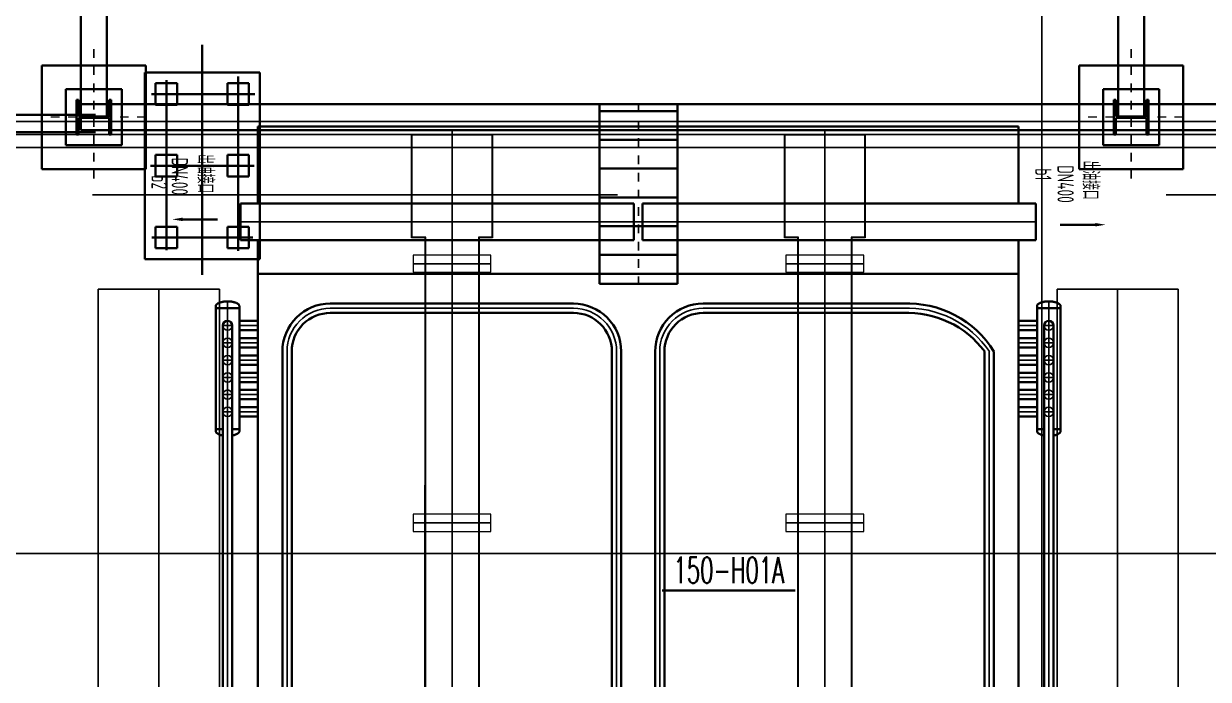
# Model space of a CAD drawing. Header units: metres. Extents: x -170 to 1091, y -90 to 504.
# Drawn here: x 69.89 to 83.59, y 98.54 to 106.13 of the extents above; entities that cross this region are included whole.
import ezdxf

# ---------------------------------------------------------------- set-up
doc = ezdxf.new("R2010")
doc.units = ezdxf.units.M
doc.linetypes.add('CENTER', pattern=[50.8, 31.75, -6.35, 6.35, -6.35])
doc.linetypes.add('点画线', pattern=[18, 12, -2, 2, -2])
for name, color, linetype in [('1', 7, 'CONTINUOUS'), ('中心线层', 1, 'CENTER'), ('方格网', 6, 'CONTINUOUS')]:
    doc.layers.add(name, color=color, linetype=linetype)
doc.layers.add('EB0', color=7, linetype='CONTINUOUS', lineweight=35)
doc.styles.add('_HZTXT', font='simplex.shx', dxfattribs={"width": 0.75, "bigfont": 'HZTXT.shx'})
doc.styles.add('UserTxtStyle2', font='isocp', dxfattribs={"width": 0.667, "bigfont": 'gbcbig.shx'})

# ---------------------------------------------------------------- blocks, each defined once
blk = doc.blocks.new('*X223')
at = {"layer": 'EB0', "linetype": 'Continuous', "lineweight": 25}
for p, q in [((453, 0), (-453, 0)), ((0, 103), (0, -103))]:
    blk.add_line(p, q, dxfattribs=at)
at = {"layer": 'EB0', "color": 6, "linetype": 'Continuous', "lineweight": 18}
for p, q in [((-450, 100), (-450, -100)), ((450, 100), (-450, 100)), ((450, -100), (450, 100)), ((-450, -100), (450, -100))]:
    blk.add_line(p, q, dxfattribs=at)
blk = doc.blocks.new('*X224')
at = {"layer": 'EB0', "linetype": 'Continuous', "lineweight": 25}
for p, q in [((453, 0), (-453, 0)), ((0, 103), (0, -103))]:
    blk.add_line(p, q, dxfattribs=at)
at = {"layer": 'EB0', "color": 6, "linetype": 'Continuous', "lineweight": 18}
for p, q in [((-450, 100), (-450, -100)), ((450, 100), (-450, 100)), ((450, -100), (450, 100)), ((-450, -100), (450, -100))]:
    blk.add_line(p, q, dxfattribs=at)
blk = doc.blocks.new('*X225')
at = {"layer": 'EB0', "linetype": 'Continuous', "lineweight": 15}
for p, q in [((-468, 0), (468, 0)), ((-468, -1200), (-468, 0)), ((468, 0), (468, -1200)), ((-460, -1192), (-460, -8)), ((-460, -8), (460, -8)), ((460, -8), (460, -1192)), ((-313, -1200), (-468, -1200)), ((-305, -1192), (-460, -1192)), ((-313, -1500), (-313, -1200)), ((-305, -1500), (-305, -1192)), ((460, -1192), (305, -1192)), ((305, -1192), (305, -1500)), ((468, -1200), (313, -1200)), ((313, -1200), (313, -1500)), ((-313, -1500), (313, -1500))]:
    blk.add_line(p, q, dxfattribs=at)
at = {"layer": 'EB0', "linetype": 'Continuous', "lineweight": 25}
blk.add_line((0, 43), (0, -1503), dxfattribs=at)
blk = doc.blocks.new('*X220')
at = {"layer": 'EB0', "linetype": 'Continuous', "lineweight": 25}
blk.add_line((0, -17440), (0, -310), dxfattribs=at)
at = {"layer": 'EB0', "linetype": 'Continuous', "lineweight": 15}
for p, q in [((-313, -15297), (-313, -1810)), ((-305, -15297), (-305, -1810)), ((305, -1810), (305, -15297)), ((313, -1810), (313, -15297)), ((-313, -4810), (313, -4810))]:
    blk.add_line(p, q, dxfattribs=at)
blk.add_blockref('*X225', (0, -310), dxfattribs=at)
at = {"layer": 'EB0', "linetype": 'Continuous', "lineweight": 18}
for name, p in [('*X224', (0, -1810)), ('*X223', (0, -4810))]:
    blk.add_blockref(name, p, dxfattribs=at)
blk = doc.blocks.new('*X219')
at = {"layer": 'EB0', "color": 7, "linetype": 'Continuous', "lineweight": 25}
blk.add_blockref('*X220', (-650, 16997), dxfattribs=at)
blk = doc.blocks.new('*X237')
at = {"layer": 'EB0', "linetype": 'Continuous', "lineweight": 25}
for p, q in [((453, 0), (-453, 0)), ((0, 103), (0, -103))]:
    blk.add_line(p, q, dxfattribs=at)
at = {"layer": 'EB0', "color": 6, "linetype": 'Continuous', "lineweight": 18}
for p, q in [((-450, 100), (-450, -100)), ((450, 100), (-450, 100)), ((450, -100), (450, 100)), ((-450, -100), (450, -100))]:
    blk.add_line(p, q, dxfattribs=at)
blk = doc.blocks.new('*X238')
at = {"layer": 'EB0', "linetype": 'Continuous', "lineweight": 25}
for p, q in [((453, 0), (-453, 0)), ((0, 103), (0, -103))]:
    blk.add_line(p, q, dxfattribs=at)
at = {"layer": 'EB0', "color": 6, "linetype": 'Continuous', "lineweight": 18}
for p, q in [((-450, 100), (-450, -100)), ((450, 100), (-450, 100)), ((450, -100), (450, 100)), ((-450, -100), (450, -100))]:
    blk.add_line(p, q, dxfattribs=at)
blk = doc.blocks.new('*X239')
at = {"layer": 'EB0', "linetype": 'Continuous', "lineweight": 15}
for p, q in [((-468, 0), (468, 0)), ((-468, -1200), (-468, 0)), ((468, 0), (468, -1200)), ((-460, -1192), (-460, -8)), ((-460, -8), (460, -8)), ((460, -8), (460, -1192)), ((-313, -1200), (-468, -1200)), ((-305, -1192), (-460, -1192)), ((-313, -1500), (-313, -1200)), ((-305, -1500), (-305, -1192)), ((460, -1192), (305, -1192)), ((305, -1192), (305, -1500)), ((468, -1200), (313, -1200)), ((313, -1200), (313, -1500)), ((-313, -1500), (313, -1500))]:
    blk.add_line(p, q, dxfattribs=at)
at = {"layer": 'EB0', "linetype": 'Continuous', "lineweight": 25}
blk.add_line((0, 43), (0, -1503), dxfattribs=at)
blk = doc.blocks.new('*X234')
at = {"layer": 'EB0', "linetype": 'Continuous', "lineweight": 25}
blk.add_line((0, -17440), (0, -310), dxfattribs=at)
at = {"layer": 'EB0', "linetype": 'Continuous', "lineweight": 15}
for p, q in [((-313, -15297), (-313, -1810)), ((-305, -15297), (-305, -1810)), ((305, -1810), (305, -15297)), ((313, -1810), (313, -15297)), ((-313, -4810), (313, -4810))]:
    blk.add_line(p, q, dxfattribs=at)
blk.add_blockref('*X239', (0, -310), dxfattribs=at)
at = {"layer": 'EB0', "linetype": 'Continuous', "lineweight": 18}
for name, p in [('*X238', (0, -1810)), ('*X237', (0, -4810))]:
    blk.add_blockref(name, p, dxfattribs=at)
blk = doc.blocks.new('*X233')
at = {"layer": 'EB0', "color": 7, "linetype": 'Continuous', "lineweight": 25}
blk.add_blockref('*X234', (-650, 16997), dxfattribs=at)
blk = doc.blocks.new('*X247')
at = {"layer": 'EB0', "color": 2}
for p, q in [((-450, 2085), (-450, 0)), ((450, 2085), (450, 0)), ((450, 1997), (-450, 1997)), ((450, 1664), (-450, 1664)), ((450, 1332), (-450, 1332)), ((450, 999), (-450, 999)), ((450, 666), (-450, 666)), ((450, 333), (-450, 333)), ((450, 0), (-450, 0))]:
    blk.add_line(p, q, dxfattribs=at)
at = {"layer": '中心线层'}
blk.add_line((0, 2085), (0, 0), dxfattribs=at)
blk = doc.blocks.new('*X266')
at = {"layer": 'EB0', "color": 2}
for p, q in [((600, 606), (-600, 606)), ((-600, 606), (-600, -594)), ((600, -594), (600, 606)), ((325, 332), (-325, 332)), ((-325, 332), (-325, -318)), ((325, -318), (325, 332)), ((-200, 206), (-179, 206)), ((-200, 206), (-200, -194)), ((-179, 206), (-179, 33)), ((200, 206), (179, 206)), ((179, 206), (179, 33)), ((200, 206), (200, -194)), ((159, 13), (-159, 13)), ((159, 0), (-159, 0)), ((-179, -20), (-179, -194)), ((179, -20), (179, -194)), ((-200, -194), (-179, -194)), ((200, -194), (179, -194)), ((-325, -318), (325, -318)), ((-600, -594), (600, -594))]:
    blk.add_line(p, q, dxfattribs=at)
for centre, start, end in [((-159, 33), 180, 270), ((-159, -20), 90, 180), ((159, 33), 270, 0), ((159, -20), 0, 90)]:
    blk.add_arc(centre, 20, start, end, dxfattribs=at)
at = {"layer": '中心线层'}
blk.add_line((0, 795), (0, -773), dxfattribs=at)
at = {"layer": '中心线层', "linetype": '点画线', "lineweight": 18}
blk.add_line((603, 6), (-603, 6), dxfattribs=at)
blk = doc.blocks.new('*X269')
at = {"layer": 'EB0', "color": 2}
for p, q in [((600, 606), (-600, 606)), ((-600, 606), (-600, -594)), ((600, -594), (600, 606)), ((325, 332), (-325, 332)), ((-325, 332), (-325, -318)), ((325, -318), (325, 332)), ((-200, 206), (-179, 206)), ((-200, 206), (-200, -194)), ((-179, 206), (-179, 33)), ((200, 206), (179, 206)), ((179, 206), (179, 33)), ((200, 206), (200, -194)), ((159, 13), (-159, 13)), ((159, 0), (-159, 0)), ((-179, -20), (-179, -194)), ((179, -20), (179, -194)), ((-200, -194), (-179, -194)), ((200, -194), (179, -194)), ((-325, -318), (325, -318)), ((-600, -594), (600, -594))]:
    blk.add_line(p, q, dxfattribs=at)
for centre, start, end in [((-159, 33), 180, 270), ((-159, -20), 90, 180), ((159, 33), 270, 0), ((159, -20), 0, 90)]:
    blk.add_arc(centre, 20, start, end, dxfattribs=at)
at = {"layer": '中心线层'}
blk.add_line((0, 795), (0, -773), dxfattribs=at)
at = {"layer": '中心线层', "linetype": '点画线', "lineweight": 18}
blk.add_line((603, 6), (-603, 6), dxfattribs=at)

msp = doc.modelspace()

# ---------------------------------------------------------------- hatches: boundary and pattern name
at = {"layer": 'EB0'}
for points in [[(71.725, 103.848), (71.725, 103.888), (71.605, 103.868)], [(82.285, 103.786), (82.285, 103.826), (82.405, 103.806)]]:
    msp.add_hatch(color=1, dxfattribs=at).paths.add_polyline_path(points, flags=0)

# ---------------------------------------------------------------- linework, layer by layer
at = {"linetype": 'Continuous'}
msp.add_line((81.665, 77.126, 0), (81.665, 124.5), dxfattribs=at)
at = {"color": 1, "ltscale": 5, "const_width": 0.03, "elevation": 2.497}
msp.add_lwpolyline([(77.272, 99.572), (78.813, 99.572)], dxfattribs=at)
at = {"layer": 'EB0', "color": 13}
for p, q in [((70.549, 104.9, 0), (70.549, 108.8, 0)), ((70.849, 105.05, 0), (70.849, 108.657, 0)), ((82.549, 105.05, 0), (82.549, 108.65, 0)), ((82.849, 105.05, 0), (82.849, 108.65, 0)), ((114.849, 105.2, 0), (70.549, 105.2, 0)), ((114.849, 104.9, 0), (70.549, 104.9, 0))]:
    msp.add_line(p, q, dxfattribs=at)
at = {"layer": 'EB0', "color": 4}
for p, q in [((71.954, 103.227, 0), (71.954, 105.89, 0)), ((72.369, 105.523, 0), (72.369, 103.502, 0)), ((72.563, 105.318, 0), (71.365, 105.318, 0)), ((72.553, 104.488, 0), (71.356, 104.488, 0)), ((72.539, 103.658, 0), (71.37, 103.658, 0))]:
    msp.add_line(p, q, dxfattribs=at)
at = {"layer": 'EB0'}
for p, q in [((71.289, 105.568, 0), (72.619, 105.568, 0)), ((71.289, 103.408, 0), (71.289, 105.568, 0)), ((72.619, 105.568, 0), (72.619, 103.408, 0)), ((71.414, 105.193, 0), (71.414, 105.443, 0)), ((71.414, 105.443, 0), (71.664, 105.443, 0)), ((71.539, 105.479, 0), (71.539, 103.512, 0)), ((71.664, 105.443, 0), (71.664, 105.193, 0)), ((72.244, 105.193, 0), (72.244, 105.443, 0)), ((72.244, 105.443, 0), (72.494, 105.443, 0)), ((72.494, 105.443, 0), (72.494, 105.193, 0)), ((71.664, 105.193, 0), (71.414, 105.193, 0)), ((72.494, 105.193, 0), (72.244, 105.193, 0)), ((72.596, 104.942, 0), (72.596, 104.052, 0)), ((81.396, 104.942, 0), (72.596, 104.942, 0)), ((81.396, 104.942, 0), (81.396, 104.052, 0)), ((71.414, 104.363, 0), (71.414, 104.613, 0)), ((71.414, 104.613, 0), (71.664, 104.613, 0)), ((71.664, 104.613, 0), (71.664, 104.363, 0)), ((72.244, 104.363, 0), (72.244, 104.613, 0)), ((72.244, 104.613, 0), (72.494, 104.613, 0)), ((72.494, 104.613, 0), (72.494, 104.363, 0)), ((71.664, 104.363, 0), (71.414, 104.363, 0)), ((72.494, 104.363, 0), (72.244, 104.363, 0)), ((72.396, 104.052, 0), (76.946, 104.052, 0)), ((72.396, 104.052, 0), (72.396, 103.626, 0)), ((72.396, 104.052, 0), (72.396, 103.626, 0)), ((76.946, 104.052, 0), (76.946, 103.626, 0)), ((81.596, 104.052, 0), (77.046, 104.052, 0)), ((77.046, 104.052, 0), (77.046, 103.626, 0)), ((81.596, 104.052, 0), (81.596, 103.626, 0)), ((81.596, 104.052, 0), (81.596, 103.626, 0)), ((71.414, 103.533, 0), (71.414, 103.783, 0)), ((71.414, 103.783, 0), (71.664, 103.783, 0)), ((71.664, 103.783, 0), (71.664, 103.533, 0)), ((72.244, 103.533, 0), (72.244, 103.783, 0)), ((72.244, 103.783, 0), (72.494, 103.783, 0)), ((72.494, 103.783, 0), (72.494, 103.533, 0)), ((72.396, 103.626, 0), (76.946, 103.626, 0)), ((72.596, 103.626, 0), (72.596, 103.239, 0)), ((81.596, 103.626, 0), (77.046, 103.626, 0)), ((81.396, 103.626, 0), (81.396, 103.239, 0)), ((71.664, 103.533, 0), (71.414, 103.533, 0)), ((72.494, 103.533, 0), (72.244, 103.533, 0)), ((72.619, 103.408, 0), (71.289, 103.408, 0)), ((72.596, 103.239, 0), (72.596, 91.293, 0)), ((81.396, 103.239, 0), (72.596, 103.239, 0)), ((72.596, 103.239, 0), (72.596, 91.293, 0)), ((81.396, 103.239, 0), (81.396, 91.293, 0)), ((72.109, 102.839, 0), (72.383, 102.839, 0)), ((72.11, 101.414, 0), (72.11, 102.864, 0)), ((72.11, 102.839, 0), (72.383, 102.839, 0)), ((72.383, 101.414, 0), (72.383, 102.864, 0)), ((72.383, 102.839, 0), (72.383, 102.864, 0)), ((73.434, 102.893, 0), (76.246, 102.893, 0)), ((73.434, 102.785, 0), (76.246, 102.785, 0)), ((80.058, 102.893, 0), (77.746, 102.893, 0)), ((80.058, 102.785, 0), (77.746, 102.785, 0)), ((81.61, 101.414, 0), (81.61, 102.864, 0)), ((81.61, 102.839, 0), (81.61, 102.864, 0)), ((81.883, 102.839, 0), (81.61, 102.839, 0)), ((81.883, 102.839, 0), (81.61, 102.839, 0)), ((81.883, 101.414, 0), (81.883, 102.864, 0)), ((72.383, 102.693, 0), (72.596, 102.693, 0)), ((81.61, 102.693, 0), (81.396, 102.693, 0)), ((72.192, 98.378, 0), (72.192, 102.639, 0)), ((72.3, 98.378, 0), (72.3, 102.639, 0)), ((72.383, 102.585, 0), (72.596, 102.585, 0)), ((81.61, 102.585, 0), (81.396, 102.585, 0)), ((81.692, 98.378, 0), (81.692, 102.639, 0)), ((81.8, 98.378, 0), (81.8, 102.639, 0)), ((72.383, 102.493, 0), (72.596, 102.493, 0)), ((72.383, 102.385, 0), (72.596, 102.385, 0)), ((81.61, 102.493, 0), (81.396, 102.493, 0)), ((81.61, 102.385, 0), (81.396, 102.385, 0)), ((72.383, 102.293, 0), (72.596, 102.293, 0)), ((72.88, 102.339, 0), (72.88, 97.289, 0)), ((72.988, 102.339, 0), (72.988, 97.289, 0)), ((76.692, 102.339, 0), (76.692, 97.289, 0)), ((76.8, 102.339, 0), (76.8, 97.289, 0)), ((77.192, 102.339, 0), (77.192, 97.289, 0)), ((77.3, 102.339, 0), (77.3, 97.289, 0)), ((81.004, 102.339, 0), (81.004, 97.289, 0)), ((81.112, 102.339, 0), (81.112, 97.289, 0)), ((81.61, 102.293, 0), (81.396, 102.293, 0)), ((72.383, 102.185, 0), (72.596, 102.185, 0)), ((72.383, 102.093, 0), (72.596, 102.093, 0)), ((81.61, 102.185, 0), (81.396, 102.185, 0)), ((81.61, 102.093, 0), (81.396, 102.093, 0)), ((72.383, 101.985, 0), (72.596, 101.985, 0)), ((81.61, 101.985, 0), (81.396, 101.985, 0)), ((72.383, 101.893, 0), (72.596, 101.893, 0)), ((81.61, 101.893, 0), (81.396, 101.893, 0)), ((72.383, 101.785, 0), (72.596, 101.785, 0)), ((72.383, 101.693, 0), (72.596, 101.693, 0)), ((81.61, 101.785, 0), (81.396, 101.785, 0)), ((81.61, 101.693, 0), (81.396, 101.693, 0)), ((72.383, 101.585, 0), (72.596, 101.585, 0)), ((81.61, 101.585, 0), (81.396, 101.585, 0)), ((72.109, 101.439, 0), (72.192, 101.439, 0)), ((72.11, 101.439, 0), (72.192, 101.439, 0)), ((72.11, 101.439, 0), (72.11, 101.414, 0)), ((72.3, 101.439, 0), (72.383, 101.439, 0)), ((72.3, 101.439, 0), (72.383, 101.439, 0)), ((72.383, 101.439, 0), (72.383, 101.414, 0)), ((81.61, 101.439, 0), (81.61, 101.414, 0)), ((81.692, 101.439, 0), (81.61, 101.439, 0)), ((81.692, 101.439, 0), (81.61, 101.439, 0)), ((81.883, 101.439, 0), (81.8, 101.439, 0)), ((81.883, 101.439, 0), (81.8, 101.439, 0)), ((81.883, 101.439, 0), (81.883, 101.414, 0))]:
    msp.add_line(p, q, dxfattribs=at)
at = {"layer": 'EB0', "color": 5}
for p, q in [((55.332, 105.076), (70.719, 105.076)), ((55.332, 104.876), (70.719, 104.876))]:
    msp.add_line(p, q, dxfattribs=at)
at = {"layer": 'EB0', "lineweight": 25}
for p, q in [((116.13, 105, 0), (68.85, 105, 0)), ((116.13, 104.85, 0), (68.85, 104.85, 0)), ((116.13, 104.7, 0), (68.85, 104.7, 0)), ((81.596, 103.839, 0), (72.396, 103.839, 0)), ((72.151, 103.059, 0), (70.751, 103.059, 0)), ((70.751, 68.6, -0.908), (70.751, 103.059, 0)), ((71.451, 68.6, -0.908), (71.451, 103.059, 0)), ((72.151, 69.5, -0.908), (72.151, 103.059, 0)), ((81.841, 103.059, 0), (83.241, 103.059, 0)), ((81.845, 69.5, -0.908), (81.841, 103.059, 0)), ((82.545, 68.6, -0.908), (82.541, 103.059, 0)), ((83.245, 68.6, -0.908), (83.241, 103.059, 0)), ((72.246, 97.137, 0), (72.246, 102.918, 0)), ((81.746, 97.137, 0), (81.746, 102.918, 0)), ((73.434, 102.839, 0), (76.246, 102.839, 0)), ((80.058, 102.839, 0), (77.746, 102.839, 0)), ((72.192, 102.639, 0), (72.3, 102.639, 0)), ((72.383, 102.639, 0), (72.596, 102.639, 0)), ((81.61, 102.639, 0), (81.396, 102.639, 0)), ((81.8, 102.639, 0), (81.692, 102.639, 0)), ((72.192, 102.439, 0), (72.3, 102.439, 0)), ((72.383, 102.439, 0), (72.596, 102.439, 0)), ((81.61, 102.439, 0), (81.396, 102.439, 0)), ((81.8, 102.439, 0), (81.692, 102.439, 0)), ((72.192, 102.239, 0), (72.3, 102.239, 0)), ((72.383, 102.239, 0), (72.596, 102.239, 0)), ((72.934, 102.339, 0), (72.934, 97.289, 0)), ((76.746, 102.339, 0), (76.746, 97.289, 0)), ((77.246, 102.339, 0), (77.246, 97.289, 0)), ((81.058, 102.339, 0), (81.058, 97.289, 0)), ((81.61, 102.239, 0), (81.396, 102.239, 0)), ((81.8, 102.239, 0), (81.692, 102.239, 0)), ((72.192, 102.039, 0), (72.3, 102.039, 0)), ((72.383, 102.039, 0), (72.596, 102.039, 0)), ((81.61, 102.039, 0), (81.396, 102.039, 0)), ((81.8, 102.039, 0), (81.692, 102.039, 0)), ((72.192, 101.839, 0), (72.3, 101.839, 0)), ((72.383, 101.839, 0), (72.596, 101.839, 0)), ((81.61, 101.839, 0), (81.396, 101.839, 0)), ((81.8, 101.839, 0), (81.692, 101.839, 0)), ((72.192, 101.639, 0), (72.3, 101.639, 0)), ((72.383, 101.639, 0), (72.596, 101.639, 0)), ((81.61, 101.639, 0), (81.396, 101.639, 0)), ((81.8, 101.639, 0), (81.692, 101.639, 0))]:
    msp.add_line(p, q, dxfattribs=at)
at = {"layer": 'EB0', "color": 1}
for p, q in [((71.725, 103.868, 0), (72.131, 103.868, 0)), ((82.285, 103.806, 0), (81.878, 103.806, 0))]:
    msp.add_line(p, q, dxfattribs=at)
at = {"layer": 'EB0', "elevation": 0}
for points in [[(72.383, 102.864), (72.382, 102.867), (72.381, 102.871), (72.38, 102.874), (72.378, 102.878), (72.375, 102.881), (72.372, 102.885), (72.369, 102.888), (72.364, 102.891), (72.36, 102.894), (72.354, 102.897), (72.349, 102.9), (72.343, 102.902), (72.336, 102.905), (72.329, 102.907), (72.322, 102.909), (72.314, 102.911), (72.306, 102.913), (72.298, 102.914), (72.29, 102.916), (72.281, 102.917), (72.273, 102.917), (72.264, 102.918), (72.255, 102.918), (72.246, 102.918), (72.237, 102.918), (72.228, 102.918), (72.219, 102.917), (72.211, 102.917), (72.202, 102.916), (72.194, 102.914), (72.186, 102.913), (72.178, 102.911), (72.17, 102.909), (72.163, 102.907), (72.156, 102.905), (72.15, 102.902), (72.143, 102.9), (72.138, 102.897), (72.133, 102.894), (72.128, 102.891), (72.124, 102.888), (72.12, 102.885), (72.117, 102.881), (72.114, 102.878), (72.112, 102.874), (72.111, 102.871), (72.11, 102.867), (72.11, 102.864)], [(81.883, 102.864), (81.882, 102.867), (81.881, 102.871), (81.88, 102.874), (81.878, 102.878), (81.875, 102.881), (81.872, 102.885), (81.869, 102.888), (81.864, 102.891), (81.86, 102.894), (81.854, 102.897), (81.849, 102.9), (81.843, 102.902), (81.836, 102.905), (81.829, 102.907), (81.822, 102.909), (81.814, 102.911), (81.806, 102.913), (81.798, 102.914), (81.79, 102.916), (81.781, 102.917), (81.773, 102.917), (81.764, 102.918), (81.755, 102.918), (81.746, 102.918), (81.737, 102.918), (81.728, 102.918), (81.719, 102.917), (81.711, 102.917), (81.702, 102.916), (81.694, 102.914), (81.686, 102.913), (81.678, 102.911), (81.67, 102.909), (81.663, 102.907), (81.656, 102.905), (81.65, 102.902), (81.643, 102.9), (81.638, 102.897), (81.633, 102.894), (81.628, 102.891), (81.624, 102.888), (81.62, 102.885), (81.617, 102.881), (81.614, 102.878), (81.612, 102.874), (81.611, 102.871), (81.61, 102.867), (81.61, 102.864)], [(72.11, 101.414), (72.111, 101.41), (72.113, 101.406), (72.116, 101.402), (72.119, 101.398), (72.122, 101.395), (72.127, 101.391), (72.131, 101.388), (72.136, 101.385), (72.142, 101.381), (72.148, 101.379), (72.155, 101.376), (72.161, 101.373), (72.169, 101.371), (72.176, 101.369), (72.184, 101.367), (72.192, 101.365)], [(72.3, 101.365), (72.308, 101.367), (72.316, 101.369), (72.323, 101.371), (72.331, 101.373), (72.338, 101.376), (72.344, 101.379), (72.35, 101.381), (72.356, 101.385), (72.361, 101.388), (72.366, 101.391), (72.37, 101.395), (72.373, 101.398), (72.377, 101.402), (72.379, 101.406), (72.381, 101.41), (72.383, 101.414)], [(81.61, 101.414), (81.611, 101.41), (81.613, 101.406), (81.616, 101.402), (81.619, 101.398), (81.622, 101.395), (81.627, 101.391), (81.631, 101.388), (81.636, 101.385), (81.642, 101.381), (81.648, 101.379), (81.655, 101.376), (81.661, 101.373), (81.669, 101.371), (81.676, 101.369), (81.684, 101.367), (81.692, 101.365)], [(81.8, 101.365), (81.808, 101.367), (81.816, 101.369), (81.823, 101.371), (81.831, 101.373), (81.838, 101.376), (81.844, 101.379), (81.85, 101.381), (81.856, 101.385), (81.861, 101.388), (81.866, 101.391), (81.87, 101.395), (81.873, 101.398), (81.877, 101.402), (81.879, 101.406), (81.881, 101.41), (81.883, 101.414)]]:
    msp.add_lwpolyline(points, dxfattribs=at)
at = {"layer": 'EB0', "lineweight": 25}
for centre in [(72.246, 102.439, 0), (81.746, 102.439, 0), (72.246, 102.239, 0), (81.746, 102.239, 0), (72.246, 102.039, 0), (81.746, 102.039, 0), (72.246, 101.839, 0), (81.746, 101.839, 0), (72.246, 101.639, 0), (81.746, 101.639, 0)]:
    msp.add_circle(centre, 0.054, dxfattribs=at)
at = {"layer": 'EB0'}
for centre, radius, start, end in [((73.434, 102.339, 0), 0.554, 89.9999, 179.9999), ((73.434, 102.339, 0), 0.446, 89.9999, 179.9999), ((76.246, 102.339, 0), 0.554, 359.9999, 89.9999), ((76.246, 102.339, 0), 0.446, 359.9999, 89.9999), ((77.746, 102.339, 0), 0.554, 89.9999, 179.9999), ((77.746, 102.339, 0), 0.446, 89.9999, 179.9999), ((80.115, 101.721, 0), 1.173, 31.7821, 92.7635), ((80.113, 101.674, 0), 1.112, 36.7067, 92.8093), ((72.246, 102.639, 0), 0.054, 359.9999, 179.9999), ((81.746, 102.639, 0), 0.054, 359.9999, 179.9999)]:
    msp.add_arc(centre, radius, start, end, dxfattribs=at)
at = {"layer": 'EB0', "lineweight": 25}
for centre, radius, start, end in [((73.434, 102.339, 0), 0.5, 89.9999, 179.9999), ((76.246, 102.339, 0), 0.5, 359.9999, 89.9999), ((77.746, 102.339, 0), 0.5, 89.9999, 179.9999), ((80.114, 101.7, 0), 1.14, 34.0749, 92.7948), ((72.246, 102.639, 0), 0.054, 179.9999, 359.9999), ((81.746, 102.639, 0), 0.054, 179.9999, 359.9999)]:
    msp.add_arc(centre, radius, start, end, dxfattribs=at)
at = {"layer": '中心线层'}
msp.add_line((114.855, 104.15, 0), (70.685, 104.15, 0), dxfattribs=at)
at = {"layer": '中心线层', "linetype": '点画线', "lineweight": 18}
for p, q in [((79.152, 103.419, 0), (79.152, 91.019, 0)), ((74.84, 103.291, 0), (74.84, 90.669, 0))]:
    msp.add_line(p, q, dxfattribs=at)
at = {"layer": '方格网', "color": 6, "linetype": 'Continuous'}
msp.add_line((850.549, 100), (-76.882, 100), dxfattribs=at)

# ---------------------------------------------------------------- block references
at = {"layer": 'EB0', "xscale": 0.001, "yscale": 0.001, "zscale": 0.001, "rotation": 359.9999401246263}
for name, p in [('*X266', (70.699, 105.044, 0)), ('*X269', (82.699, 105.044, 0)), ('*X247', (76.999, 103.123, 0)), ('*X233', (75.493, 88.168, 0)), ('*X219', (79.805, 88.168, 0))]:
    msp.add_blockref(name, p, dxfattribs=at)

# ---------------------------------------------------------------- texts
at = {"layer": '1', "linetype": 'ByBlock', "ltscale": 5, "style": '_HZTXT', "width": 0.6}
msp.add_text('150-H01A', height=0.3, rotation=359.9999, dxfattribs=at).set_placement((77.406, 99.658, 2.497))
at = {"layer": 'EB0', "char_height": 0.1884, "rotation": 269.9999, "line_spacing_factor": 1.37, "style": 'UserTxtStyle2'}
for s, insert, width, attachment_point in [('DN400', (71.599, 104.582, 0), 0.71481, 7), ('出油接口', (72.087, 104.622, 0), 1.05007, 1), ('b1', (81.589, 104.458, 0), 0.26149, 7), ('DN400', (81.846, 104.493, 0), 0.71481, 7), ('出油接口', (82.325, 104.548, 0), 1.05007, 1), ('b2', (71.366, 104.379, 0), 0.27291, 7)]:
    msp.add_mtext(s, dxfattribs=dict(at, insert=insert, width=width, attachment_point=attachment_point))

doc.saveas('drawing.dxf')
